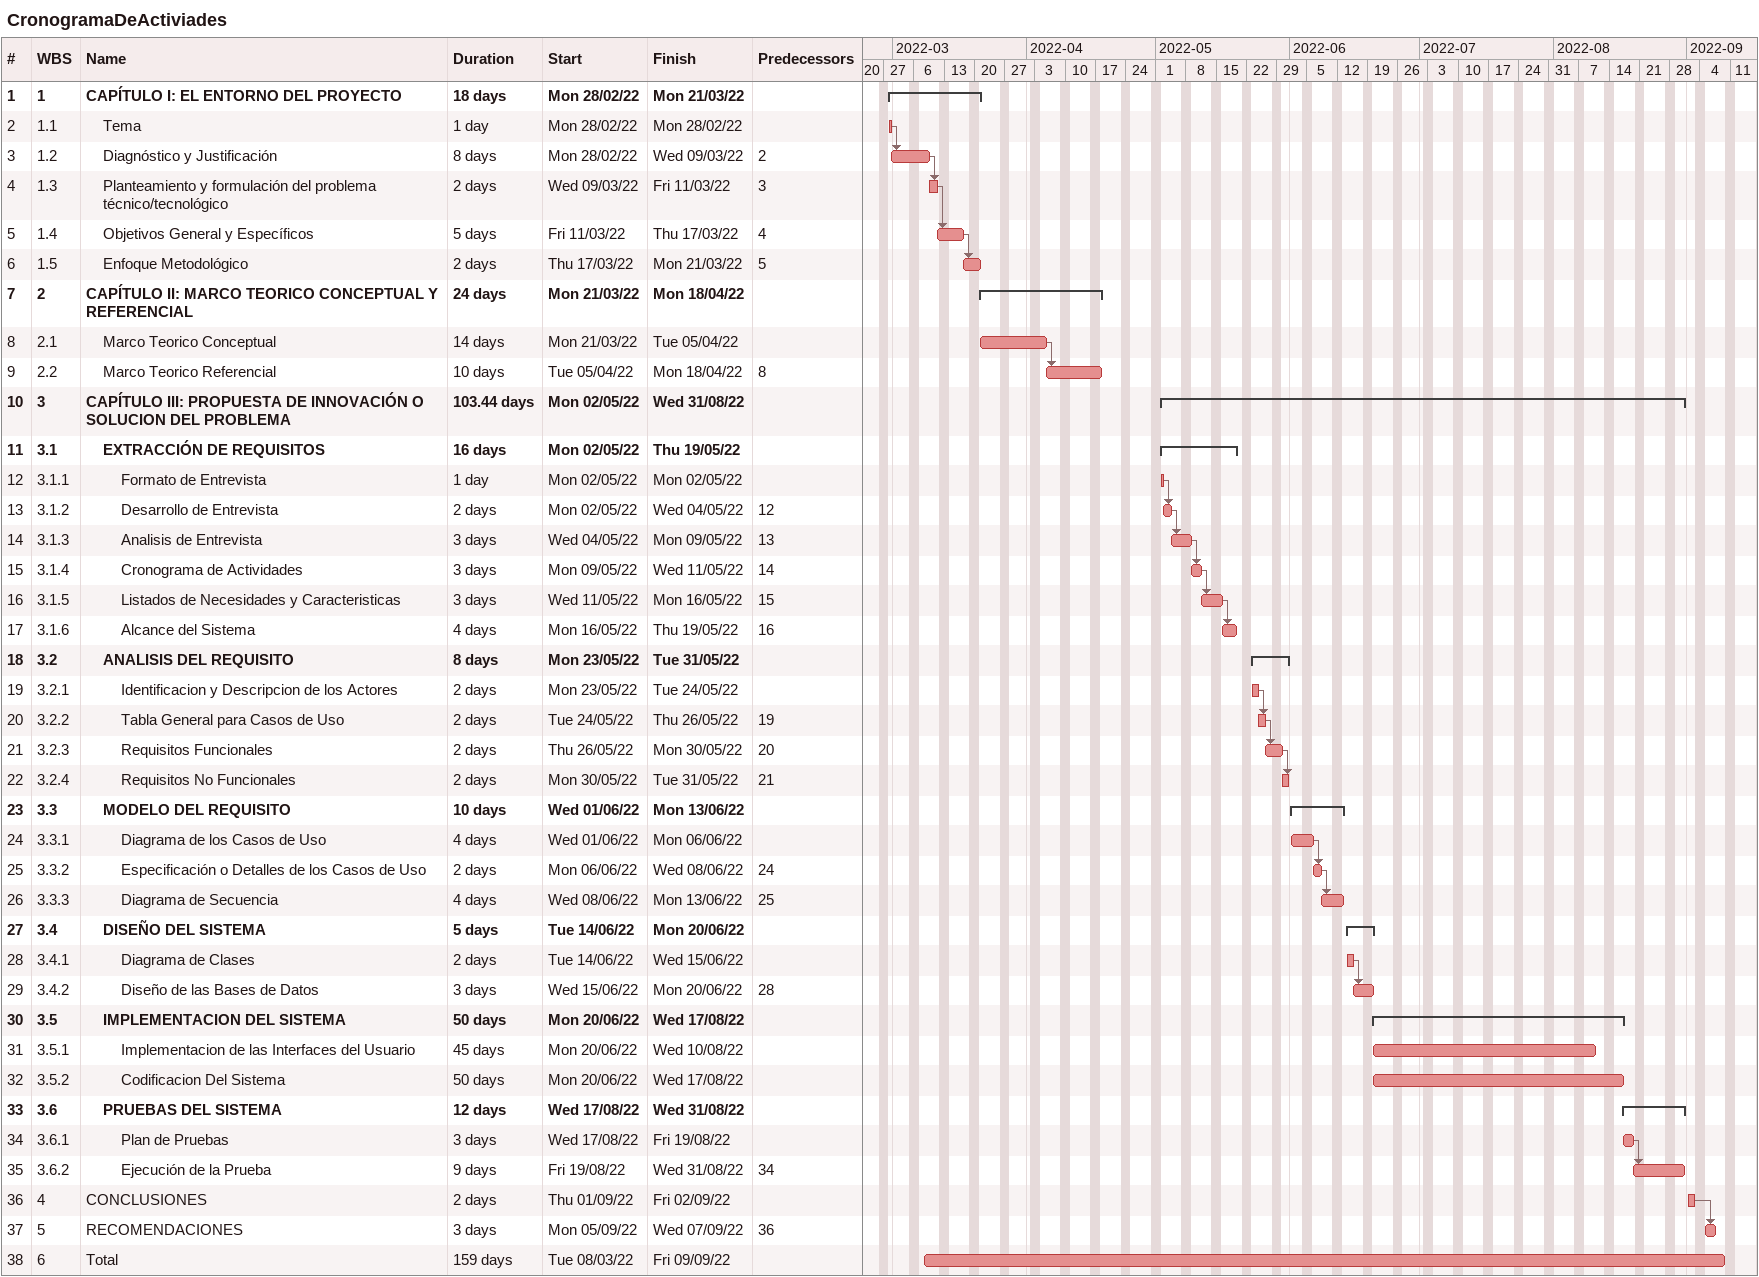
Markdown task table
CronogramaDeActiviades

| ID | WBS | Task | Duration | Start | Finish | Predecessors |
|---|---|---|---|---|---|---|
| 1 | 1 | **CAPÍTULO I: EL ENTORNO DEL PROYECTO** | 18d | 2022-02-28 | 2022-03-21 |  |
| 2 | 1.1 | Tema | 1d | 2022-02-28 | 2022-02-28 |  |
| 3 | 1.2 | Diagnóstico y Justificación | 8d | 2022-02-28 | 2022-03-09 | 2 |
| 4 | 1.3 | Planteamiento y formulación del problema técnico/tecnológico | 2d | 2022-03-09 | 2022-03-11 | 3 |
| 5 | 1.4 | Objetivos General y Específicos | 5d | 2022-03-11 | 2022-03-17 | 4 |
| 6 | 1.5 | Enfoque Metodológico | 2d | 2022-03-17 | 2022-03-21 | 5 |
| 7 | 2 | **CAPÍTULO II: MARCO TEORICO CONCEPTUAL Y REFERENCIAL** | 24d | 2022-03-21 | 2022-04-18 |  |
| 8 | 2.1 | Marco Teorico Conceptual | 14d | 2022-03-21 | 2022-04-05 |  |
| 9 | 2.2 | Marco Teorico Referencial | 10d | 2022-04-05 | 2022-04-18 | 8 |
| 10 | 3 | **CAPÍTULO III: PROPUESTA DE INNOVACIÓN O SOLUCION DEL PROBLEMA** | 103.44d | 2022-05-02 | 2022-08-31 |  |
| 11 | 3.1 | **EXTRACCIÓN DE REQUISITOS** | 16d | 2022-05-02 | 2022-05-19 |  |
| 12 | 3.1.1 | Formato de Entrevista | 1d | 2022-05-02 | 2022-05-02 |  |
| 13 | 3.1.2 | Desarrollo de Entrevista | 2d | 2022-05-02 | 2022-05-04 | 12 |
| 14 | 3.1.3 | Analisis de Entrevista | 3d | 2022-05-04 | 2022-05-09 | 13 |
| 15 | 3.1.4 | Cronograma de Actividades | 3d | 2022-05-09 | 2022-05-11 | 14 |
| 16 | 3.1.5 | Listados de Necesidades y Caracteristicas | 3d | 2022-05-11 | 2022-05-16 | 15 |
| 17 | 3.1.6 | Alcance del Sistema | 4d | 2022-05-16 | 2022-05-19 | 16 |
| 18 | 3.2 | **ANALISIS DEL REQUISITO** | 8d | 2022-05-23 | 2022-05-31 |  |
| 19 | 3.2.1 | Identificacion y Descripcion de los Actores | 2d | 2022-05-23 | 2022-05-24 |  |
| 20 | 3.2.2 | Tabla General para Casos de Uso | 2d | 2022-05-24 | 2022-05-26 | 19 |
| 21 | 3.2.3 | Requisitos Funcionales | 2d | 2022-05-26 | 2022-05-30 | 20 |
| 22 | 3.2.4 | Requisitos No Funcionales | 2d | 2022-05-30 | 2022-05-31 | 21 |
| 23 | 3.3 | **MODELO DEL REQUISITO** | 10d | 2022-06-01 | 2022-06-13 |  |
| 24 | 3.3.1 | Diagrama de los Casos de Uso | 4d | 2022-06-01 | 2022-06-06 |  |
| 25 | 3.3.2 | Especificación o Detalles de los Casos de Uso | 2d | 2022-06-06 | 2022-06-08 | 24 |
| 26 | 3.3.3 | Diagrama de Secuencia | 4d | 2022-06-08 | 2022-06-13 | 25 |
| 27 | 3.4 | **DISEÑO DEL SISTEMA** | 5d | 2022-06-14 | 2022-06-20 |  |
| 28 | 3.4.1 | Diagrama de Clases | 2d | 2022-06-14 | 2022-06-15 |  |
| 29 | 3.4.2 | Diseño de las Bases de Datos | 3d | 2022-06-15 | 2022-06-20 | 28 |
| 30 | 3.5 | **IMPLEMENTACION DEL SISTEMA** | 50d | 2022-06-20 | 2022-08-17 |  |
| 31 | 3.5.1 | Implementacion de las Interfaces del Usuario | 45d | 2022-06-20 | 2022-08-10 |  |
| 32 | 3.5.2 | Codificacion Del Sistema | 50d | 2022-06-20 | 2022-08-17 |  |
| 33 | 3.6 | **PRUEBAS DEL SISTEMA** | 12d | 2022-08-17 | 2022-08-31 |  |
| 34 | 3.6.1 | Plan de Pruebas | 3d | 2022-08-17 | 2022-08-19 |  |
| 35 | 3.6.2 | Ejecución de la Prueba | 9d | 2022-08-19 | 2022-08-31 | 34 |
| 36 | 4 | CONCLUSIONES | 2d | 2022-09-01 | 2022-09-02 |  |
| 37 | 5 | RECOMENDACIONES | 3d | 2022-09-05 | 2022-09-07 | 36 |
| 38 | 6 | Total | 159d | 2022-03-08 | 2022-09-09 |  |
